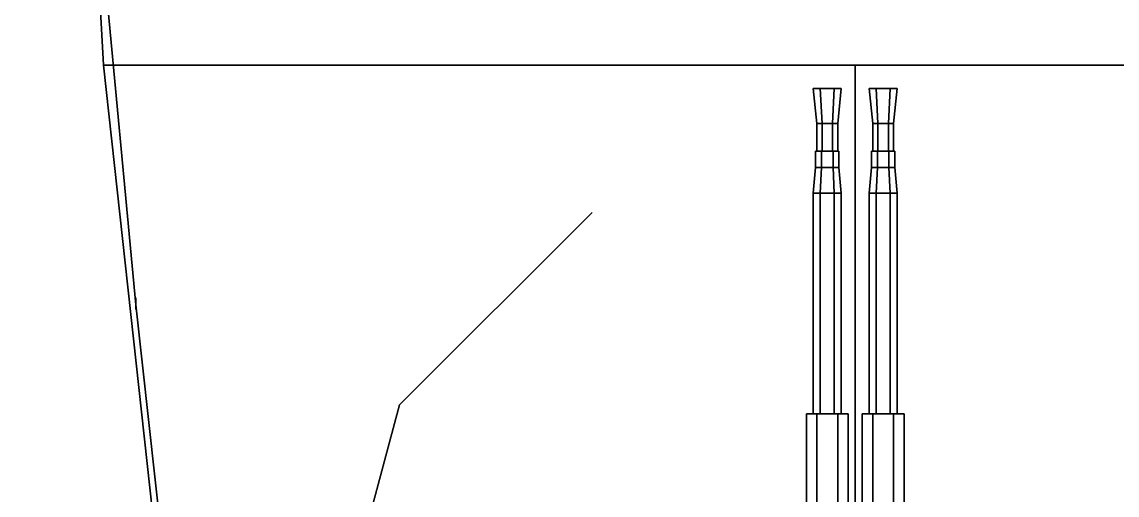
# Model space of a CAD drawing. Header units: millimetres. Extents: x -4 to 4, y -24.4 to 42.3.
# Drawn here: x -3.58 to 1.125, y -16.059 to -14.024 of the extents above; entities that cross this region are included whole.
import ezdxf

# ---------------------------------------------------------------- set-up
doc = ezdxf.new("R2010")
doc.units = ezdxf.units.MM
doc.layers.add('gun', color=1, linetype='Continuous')
doc.layers.add('railings', color=6, linetype='Continuous')

msp = doc.modelspace()

# ---------------------------------------------------------------- linework, layer by layer
for points in [[(3.23, -14.21, -1.44), (-3.23, -14.21, -1.44), (-3.58, -7.84, -1.9), (3.58, -7.84, -1.9)], [(-3.58, -7.84, 1.68), (-3.23, -14.21, 1.68), (3.23, -14.21, 1.68), (3.58, -7.84, 1.68)], [(-3.58, -7.84, -1.9), (-3.23, -14.21, -1.44), (-3.23, -14.21, 1.68), (-3.58, -7.84, 1.68)], [(-3.23, -14.21, 1.68), (-2.82, -17.95, 1.68), (2.82, -17.95, 1.68), (3.23, -14.21, 1.68)], [(-3.23, -14.21, -1.44), (-2.82, -17.95, -0.71), (-2.82, -17.95, 1.68), (-3.23, -14.21, 1.68)], [(0, -17.95, -1.04), (-2.82, -17.95, -0.71), (-3.23, -14.21, -1.44), (0, -14.21, -1.44)], [(2.82, -17.95, -0.71), (0, -17.95, -1.04), (0, -14.21, -1.44), (3.23, -14.21, -1.44)], [(-1.13, -14.8428, 2.89), (-1.9572, -15.67, 2.89), (-1.9572, -15.67, 1.68), (-1.13, -14.8428, 1.68)], [(-1.9572, -15.67, 2.89), (-1.13, -14.8428, 2.89), (-1.13, -14.8428, 1.68), (-1.9572, -15.67, 1.68)], [(-1.9572, -15.67, 2.89), (-2.26, -16.8, 2.89), (-2.26, -16.8, 1.68), (-1.9572, -15.67, 1.68)], [(-2.26, -16.8, 2.89), (-1.9572, -15.67, 2.89), (-1.9572, -15.67, 1.68), (-2.26, -16.8, 1.68)]]:
    msp.add_3dface(points)
at = {"layer": 'gun'}
for points in [[(-0.165, -14.46, 3.36), (-0.1425, -14.46, 3.399), (-0.15, -14.31, 3.412), (-0.18, -14.31, 3.36)], [(-0.1425, -14.46, 3.321), (-0.165, -14.46, 3.36), (-0.18, -14.31, 3.36), (-0.15, -14.31, 3.308)], [(-0.165, -14.46, 3.36), (-0.1425, -14.46, 3.321), (-0.15, -14.31, 3.308), (-0.18, -14.31, 3.36)], [(-0.1425, -14.46, 3.399), (-0.165, -14.46, 3.36), (-0.18, -14.31, 3.36), (-0.15, -14.31, 3.412)], [(-0.1425, -14.46, 3.399), (-0.0975, -14.46, 3.399), (-0.09, -14.31, 3.412), (-0.15, -14.31, 3.412)], [(-0.0975, -14.46, 3.321), (-0.1425, -14.46, 3.321), (-0.15, -14.31, 3.308), (-0.09, -14.31, 3.308)], [(-0.1425, -14.46, 3.321), (-0.0975, -14.46, 3.321), (-0.09, -14.31, 3.308), (-0.15, -14.31, 3.308)], [(-0.0975, -14.46, 3.399), (-0.1425, -14.46, 3.399), (-0.15, -14.31, 3.412), (-0.09, -14.31, 3.412)], [(-0.0975, -14.46, 3.399), (-0.075, -14.46, 3.36), (-0.06, -14.31, 3.36), (-0.09, -14.31, 3.412)], [(-0.075, -14.46, 3.36), (-0.0975, -14.46, 3.321), (-0.09, -14.31, 3.308), (-0.06, -14.31, 3.36)], [(-0.0975, -14.46, 3.321), (-0.075, -14.46, 3.36), (-0.06, -14.31, 3.36), (-0.09, -14.31, 3.308)], [(-0.075, -14.46, 3.36), (-0.0975, -14.46, 3.399), (-0.09, -14.31, 3.412), (-0.06, -14.31, 3.36)], [(0.075, -14.46, 3.36), (0.0975, -14.46, 3.399), (0.09, -14.31, 3.412), (0.06, -14.31, 3.36)], [(0.0975, -14.46, 3.321), (0.075, -14.46, 3.36), (0.06, -14.31, 3.36), (0.09, -14.31, 3.308)], [(0.075, -14.46, 3.36), (0.0975, -14.46, 3.321), (0.09, -14.31, 3.308), (0.06, -14.31, 3.36)], [(0.0975, -14.46, 3.399), (0.075, -14.46, 3.36), (0.06, -14.31, 3.36), (0.09, -14.31, 3.412)], [(0.0975, -14.46, 3.399), (0.1425, -14.46, 3.399), (0.15, -14.31, 3.412), (0.09, -14.31, 3.412)], [(0.1425, -14.46, 3.321), (0.0975, -14.46, 3.321), (0.09, -14.31, 3.308), (0.15, -14.31, 3.308)], [(0.0975, -14.46, 3.321), (0.1425, -14.46, 3.321), (0.15, -14.31, 3.308), (0.09, -14.31, 3.308)], [(0.1425, -14.46, 3.399), (0.0975, -14.46, 3.399), (0.09, -14.31, 3.412), (0.15, -14.31, 3.412)], [(0.1425, -14.46, 3.399), (0.165, -14.46, 3.36), (0.18, -14.31, 3.36), (0.15, -14.31, 3.412)], [(0.165, -14.46, 3.36), (0.1425, -14.46, 3.321), (0.15, -14.31, 3.308), (0.18, -14.31, 3.36)], [(0.1425, -14.46, 3.321), (0.165, -14.46, 3.36), (0.18, -14.31, 3.36), (0.15, -14.31, 3.308)], [(0.165, -14.46, 3.36), (0.1425, -14.46, 3.399), (0.15, -14.31, 3.412), (0.18, -14.31, 3.36)], [(-0.165, -14.58, 3.36), (-0.1425, -14.58, 3.399), (-0.1425, -14.46, 3.399), (-0.165, -14.46, 3.36)], [(-0.1425, -14.58, 3.321), (-0.165, -14.58, 3.36), (-0.165, -14.46, 3.36), (-0.1425, -14.46, 3.321)], [(-0.1425, -14.46, 3.399), (-0.0975, -14.46, 3.399), (-0.075, -14.46, 3.36), (-0.165, -14.46, 3.36)], [(-0.165, -14.46, 3.36), (-0.075, -14.46, 3.36), (-0.0975, -14.46, 3.321), (-0.1425, -14.46, 3.321)], [(-0.1425, -14.58, 3.399), (-0.0975, -14.58, 3.399), (-0.0975, -14.46, 3.399), (-0.1425, -14.46, 3.399)], [(-0.0975, -14.58, 3.321), (-0.1425, -14.58, 3.321), (-0.1425, -14.46, 3.321), (-0.0975, -14.46, 3.321)], [(-0.0975, -14.58, 3.399), (-0.075, -14.58, 3.36), (-0.075, -14.46, 3.36), (-0.0975, -14.46, 3.399)], [(-0.075, -14.58, 3.36), (-0.0975, -14.58, 3.321), (-0.0975, -14.46, 3.321), (-0.075, -14.46, 3.36)], [(0.075, -14.58, 3.36), (0.0975, -14.58, 3.399), (0.0975, -14.46, 3.399), (0.075, -14.46, 3.36)], [(0.0975, -14.58, 3.321), (0.075, -14.58, 3.36), (0.075, -14.46, 3.36), (0.0975, -14.46, 3.321)], [(0.075, -14.46, 3.36), (0.165, -14.46, 3.36), (0.1425, -14.46, 3.321), (0.0975, -14.46, 3.321)], [(0.0975, -14.46, 3.399), (0.1425, -14.46, 3.399), (0.165, -14.46, 3.36), (0.075, -14.46, 3.36)], [(0.0975, -14.58, 3.399), (0.1425, -14.58, 3.399), (0.1425, -14.46, 3.399), (0.0975, -14.46, 3.399)], [(0.1425, -14.58, 3.321), (0.0975, -14.58, 3.321), (0.0975, -14.46, 3.321), (0.1425, -14.46, 3.321)], [(0.1425, -14.58, 3.399), (0.165, -14.58, 3.36), (0.165, -14.46, 3.36), (0.1425, -14.46, 3.399)], [(0.165, -14.58, 3.36), (0.1425, -14.58, 3.321), (0.1425, -14.46, 3.321), (0.165, -14.46, 3.36)], [(-0.17, -14.65, 3.36), (-0.145, -14.65, 3.4033), (-0.145, -14.58, 3.4033), (-0.17, -14.58, 3.36)], [(-0.145, -14.65, 3.3167), (-0.17, -14.65, 3.36), (-0.17, -14.58, 3.36), (-0.145, -14.58, 3.3167)], [(-0.145, -14.58, 3.4033), (-0.095, -14.58, 3.4033), (-0.07, -14.58, 3.36), (-0.17, -14.58, 3.36)], [(-0.17, -14.58, 3.36), (-0.07, -14.58, 3.36), (-0.095, -14.58, 3.3167), (-0.145, -14.58, 3.3167)], [(-0.145, -14.65, 3.4033), (-0.095, -14.65, 3.4033), (-0.095, -14.58, 3.4033), (-0.145, -14.58, 3.4033)], [(-0.095, -14.65, 3.3167), (-0.145, -14.65, 3.3167), (-0.145, -14.58, 3.3167), (-0.095, -14.58, 3.3167)], [(-0.095, -14.65, 3.4033), (-0.07, -14.65, 3.36), (-0.07, -14.58, 3.36), (-0.095, -14.58, 3.4033)], [(-0.07, -14.65, 3.36), (-0.095, -14.65, 3.3167), (-0.095, -14.58, 3.3167), (-0.07, -14.58, 3.36)], [(0.07, -14.65, 3.36), (0.095, -14.65, 3.4033), (0.095, -14.58, 3.4033), (0.07, -14.58, 3.36)], [(0.095, -14.65, 3.3167), (0.07, -14.65, 3.36), (0.07, -14.58, 3.36), (0.095, -14.58, 3.3167)], [(0.095, -14.58, 3.4033), (0.145, -14.58, 3.4033), (0.17, -14.58, 3.36), (0.07, -14.58, 3.36)], [(0.07, -14.58, 3.36), (0.17, -14.58, 3.36), (0.145, -14.58, 3.3167), (0.095, -14.58, 3.3167)], [(0.095, -14.65, 3.4033), (0.145, -14.65, 3.4033), (0.145, -14.58, 3.4033), (0.095, -14.58, 3.4033)], [(0.145, -14.65, 3.3167), (0.095, -14.65, 3.3167), (0.095, -14.58, 3.3167), (0.145, -14.58, 3.3167)], [(0.145, -14.65, 3.4033), (0.17, -14.65, 3.36), (0.17, -14.58, 3.36), (0.145, -14.58, 3.4033)], [(0.17, -14.65, 3.36), (0.145, -14.65, 3.3167), (0.145, -14.58, 3.3167), (0.17, -14.58, 3.36)], [(-0.17, -14.65, 3.36), (-0.145, -14.65, 3.3167), (-0.15, -14.76, 3.308), (-0.18, -14.76, 3.36)], [(-0.145, -14.65, 3.4033), (-0.17, -14.65, 3.36), (-0.18, -14.76, 3.36), (-0.15, -14.76, 3.412)], [(-0.145, -14.65, 3.3167), (-0.095, -14.65, 3.3167), (-0.09, -14.76, 3.308), (-0.15, -14.76, 3.308)], [(-0.095, -14.65, 3.4033), (-0.145, -14.65, 3.4033), (-0.15, -14.76, 3.412), (-0.09, -14.76, 3.412)], [(-0.095, -14.65, 3.3167), (-0.07, -14.65, 3.36), (-0.06, -14.76, 3.36), (-0.09, -14.76, 3.308)], [(-0.07, -14.65, 3.36), (-0.095, -14.65, 3.4033), (-0.09, -14.76, 3.412), (-0.06, -14.76, 3.36)], [(0.07, -14.65, 3.36), (0.095, -14.65, 3.3167), (0.09, -14.76, 3.308), (0.06, -14.76, 3.36)], [(0.095, -14.65, 3.4033), (0.07, -14.65, 3.36), (0.06, -14.76, 3.36), (0.09, -14.76, 3.412)], [(0.095, -14.65, 3.3167), (0.145, -14.65, 3.3167), (0.15, -14.76, 3.308), (0.09, -14.76, 3.308)], [(0.145, -14.65, 3.4033), (0.095, -14.65, 3.4033), (0.09, -14.76, 3.412), (0.15, -14.76, 3.412)], [(0.145, -14.65, 3.3167), (0.17, -14.65, 3.36), (0.18, -14.76, 3.36), (0.15, -14.76, 3.308)], [(0.17, -14.65, 3.36), (0.145, -14.65, 3.4033), (0.15, -14.76, 3.412), (0.18, -14.76, 3.36)], [(-0.18, -15.71, 3.36), (-0.15, -15.71, 3.412), (-0.15, -14.76, 3.412), (-0.18, -14.76, 3.36)], [(-0.15, -15.71, 3.308), (-0.18, -15.71, 3.36), (-0.18, -14.76, 3.36), (-0.15, -14.76, 3.308)], [(-0.15, -15.71, 3.412), (-0.09, -15.71, 3.412), (-0.09, -14.76, 3.412), (-0.15, -14.76, 3.412)], [(-0.09, -15.71, 3.308), (-0.15, -15.71, 3.308), (-0.15, -14.76, 3.308), (-0.09, -14.76, 3.308)], [(-0.09, -15.71, 3.412), (-0.06, -15.71, 3.36), (-0.06, -14.76, 3.36), (-0.09, -14.76, 3.412)], [(-0.06, -15.71, 3.36), (-0.09, -15.71, 3.308), (-0.09, -14.76, 3.308), (-0.06, -14.76, 3.36)], [(0.06, -15.71, 3.36), (0.09, -15.71, 3.412), (0.09, -14.76, 3.412), (0.06, -14.76, 3.36)], [(0.09, -15.71, 3.308), (0.06, -15.71, 3.36), (0.06, -14.76, 3.36), (0.09, -14.76, 3.308)], [(0.09, -15.71, 3.412), (0.15, -15.71, 3.412), (0.15, -14.76, 3.412), (0.09, -14.76, 3.412)], [(0.15, -15.71, 3.308), (0.09, -15.71, 3.308), (0.09, -14.76, 3.308), (0.15, -14.76, 3.308)], [(0.15, -15.71, 3.412), (0.18, -15.71, 3.36), (0.18, -14.76, 3.36), (0.15, -14.76, 3.412)], [(0.18, -15.71, 3.36), (0.15, -15.71, 3.308), (0.15, -14.76, 3.308), (0.18, -14.76, 3.36)], [(-0.165, -16.75, 3.2821), (-0.21, -16.75, 3.36), (-0.21, -15.71, 3.36), (-0.165, -15.71, 3.2821)], [(-0.21, -16.75, 3.36), (-0.165, -16.75, 3.4379), (-0.165, -15.71, 3.4379), (-0.21, -15.71, 3.36)], [(-0.21, -15.71, 3.36), (-0.03, -15.71, 3.36), (-0.075, -15.71, 3.2821), (-0.165, -15.71, 3.2821)], [(-0.165, -15.71, 3.4379), (-0.075, -15.71, 3.4379), (-0.03, -15.71, 3.36), (-0.21, -15.71, 3.36)], [(-0.165, -16.75, 3.4379), (-0.075, -16.75, 3.4379), (-0.075, -15.71, 3.4379), (-0.165, -15.71, 3.4379)], [(-0.075, -16.75, 3.2821), (-0.165, -16.75, 3.2821), (-0.165, -15.71, 3.2821), (-0.075, -15.71, 3.2821)], [(-0.03, -16.75, 3.36), (-0.075, -16.75, 3.2821), (-0.075, -15.71, 3.2821), (-0.03, -15.71, 3.36)], [(-0.075, -16.75, 3.4379), (-0.03, -16.75, 3.36), (-0.03, -15.71, 3.36), (-0.075, -15.71, 3.4379)], [(0.075, -16.75, 3.2821), (0.03, -16.75, 3.36), (0.03, -15.71, 3.36), (0.075, -15.71, 3.2821)], [(0.03, -16.75, 3.36), (0.075, -16.75, 3.4379), (0.075, -15.71, 3.4379), (0.03, -15.71, 3.36)], [(0.03, -15.71, 3.36), (0.21, -15.71, 3.36), (0.165, -15.71, 3.2821), (0.075, -15.71, 3.2821)], [(0.075, -15.71, 3.4379), (0.165, -15.71, 3.4379), (0.21, -15.71, 3.36), (0.03, -15.71, 3.36)], [(0.075, -16.75, 3.4379), (0.165, -16.75, 3.4379), (0.165, -15.71, 3.4379), (0.075, -15.71, 3.4379)], [(0.165, -16.75, 3.2821), (0.075, -16.75, 3.2821), (0.075, -15.71, 3.2821), (0.165, -15.71, 3.2821)], [(0.21, -16.75, 3.36), (0.165, -16.75, 3.2821), (0.165, -15.71, 3.2821), (0.21, -15.71, 3.36)], [(0.165, -16.75, 3.4379), (0.21, -16.75, 3.36), (0.21, -15.71, 3.36), (0.165, -15.71, 3.4379)]]:
    msp.add_3dface(points, dxfattribs=at)
at = {"layer": 'railings'}
for points in [[(-3.23, -13.76, 2.68), (-3.23, -13.76, 2.73), (-3.09, -15.24, 2.73), (-3.09, -15.24, 2.68)], [(-3.09, -15.24, 2.68), (-3.09, -15.24, 2.73), (-3.23, -13.76, 2.73), (-3.23, -13.76, 2.68)], [(-3.09, -15.21, 2.68), (-3.09, -15.26, 2.68), (-3.09, -15.26, 1.68), (-3.09, -15.21, 1.68)], [(-3.09, -15.21, 1.68), (-3.09, -15.26, 1.68), (-3.09, -15.26, 2.68), (-3.09, -15.21, 2.68)], [(-2.98, -16.24, 2.68), (-2.98, -16.24, 2.73), (-3.09, -15.24, 2.73), (-3.09, -15.24, 2.68)], [(-3.09, -15.24, 2.68), (-3.09, -15.24, 2.73), (-2.98, -16.24, 2.73), (-2.98, -16.24, 2.68)]]:
    msp.add_3dface(points, dxfattribs=at)

doc.saveas('drawing.dxf')
